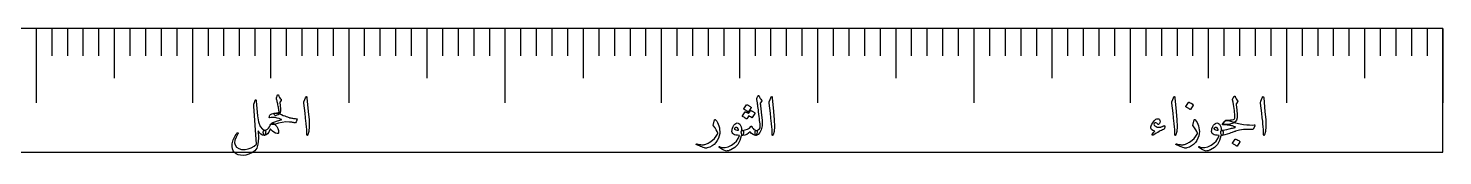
# Model space of a CAD drawing. Header units: millimetres. Extents: x 0 to 271, y -1 to 12.
# Drawn here: x 134.8 to 271.1, y -0.3 to 11.9 of the extents above; entities that cross this region are included whole.
import ezdxf

# ---------------------------------------------------------------- set-up
doc = ezdxf.new("R2010")
doc.units = ezdxf.units.MM
for name, color, linetype in [('CUT_OUTER', 1, 'Continuous'), ('ENGRAVE', 7, 'Continuous'), ('ENGRAVE_FINE', 8, 'Continuous'), ('TEXT', 5, 'Continuous')]:
    doc.layers.add(name, color=color, linetype=linetype)

msp = doc.modelspace()

# ---------------------------------------------------------------- linework, layer by layer
at = {"layer": 'CUT_OUTER'}
msp.add_lwpolyline([(0, 0), (271.1194, 0), (271.1194, 11.9), (0, 11.9)], close=True, dxfattribs=at)
at = {"layer": 'ENGRAVE'}
for points in [[(135.5597, 11.9), (135.5597, 4.76)], [(143.0908, 11.9), (143.0908, 7.14)], [(150.6219, 11.9), (150.6219, 4.76)], [(158.153, 11.9), (158.153, 7.14)], [(165.6841, 11.9), (165.6841, 4.76)], [(173.2152, 11.9), (173.2152, 7.14)], [(180.7463, 11.9), (180.7463, 4.76)], [(188.2774, 11.9), (188.2774, 7.14)], [(195.8085, 11.9), (195.8085, 4.76)], [(203.3396, 11.9), (203.3396, 7.14)], [(210.8707, 11.9), (210.8707, 4.76)], [(218.4018, 11.9), (218.4018, 7.14)], [(225.9329, 11.9), (225.9329, 4.76)], [(233.464, 11.9), (233.464, 7.14)], [(240.9951, 11.9), (240.9951, 4.76)], [(248.5262, 11.9), (248.5262, 7.14)], [(256.0573, 11.9), (256.0573, 4.76)], [(263.5884, 11.9), (263.5884, 7.14)], [(271.1194, 11.9), (271.1194, 4.76)]]:
    msp.add_lwpolyline(points, dxfattribs=at)
at = {"layer": 'ENGRAVE_FINE'}
for points in [[(137.0659, 11.9), (137.0659, 9.282)], [(138.5722, 11.9), (138.5722, 9.282)], [(140.0784, 11.9), (140.0784, 9.282)], [(141.5846, 11.9), (141.5846, 9.282)], [(144.597, 11.9), (144.597, 9.282)], [(146.1033, 11.9), (146.1033, 9.282)], [(147.6095, 11.9), (147.6095, 9.282)], [(149.1157, 11.9), (149.1157, 9.282)], [(152.1281, 11.9), (152.1281, 9.282)], [(153.6344, 11.9), (153.6344, 9.282)], [(155.1406, 11.9), (155.1406, 9.282)], [(156.6468, 11.9), (156.6468, 9.282)], [(159.6592, 11.9), (159.6592, 9.282)], [(161.1654, 11.9), (161.1654, 9.282)], [(162.6717, 11.9), (162.6717, 9.282)], [(164.1779, 11.9), (164.1779, 9.282)], [(167.1903, 11.9), (167.1903, 9.282)], [(168.6965, 11.9), (168.6965, 9.282)], [(170.2028, 11.9), (170.2028, 9.282)], [(171.709, 11.9), (171.709, 9.282)], [(174.7214, 11.9), (174.7214, 9.282)], [(176.2276, 11.9), (176.2276, 9.282)], [(177.7339, 11.9), (177.7339, 9.282)], [(179.2401, 11.9), (179.2401, 9.282)], [(182.2525, 11.9), (182.2525, 9.282)], [(183.7587, 11.9), (183.7587, 9.282)], [(185.265, 11.9), (185.265, 9.282)], [(186.7712, 11.9), (186.7712, 9.282)], [(189.7836, 11.9), (189.7836, 9.282)], [(191.2898, 11.9), (191.2898, 9.282)], [(192.7961, 11.9), (192.7961, 9.282)], [(194.3023, 11.9), (194.3023, 9.282)], [(197.3147, 11.9), (197.3147, 9.282)], [(198.8209, 11.9), (198.8209, 9.282)], [(200.3271, 11.9), (200.3271, 9.282)], [(201.8334, 11.9), (201.8334, 9.282)], [(204.8458, 11.9), (204.8458, 9.282)], [(206.352, 11.9), (206.352, 9.282)], [(207.8582, 11.9), (207.8582, 9.282)], [(209.3645, 11.9), (209.3645, 9.282)], [(212.3769, 11.9), (212.3769, 9.282)], [(213.8831, 11.9), (213.8831, 9.282)], [(215.3893, 11.9), (215.3893, 9.282)], [(216.8956, 11.9), (216.8956, 9.282)], [(219.908, 11.9), (219.908, 9.282)], [(221.4142, 11.9), (221.4142, 9.282)], [(222.9204, 11.9), (222.9204, 9.282)], [(224.4267, 11.9), (224.4267, 9.282)], [(227.4391, 11.9), (227.4391, 9.282)], [(228.9453, 11.9), (228.9453, 9.282)], [(230.4515, 11.9), (230.4515, 9.282)], [(231.9577, 11.9), (231.9577, 9.282)], [(234.9702, 11.9), (234.9702, 9.282)], [(236.4764, 11.9), (236.4764, 9.282)], [(237.9826, 11.9), (237.9826, 9.282)], [(239.4888, 11.9), (239.4888, 9.282)], [(242.5013, 11.9), (242.5013, 9.282)], [(244.0075, 11.9), (244.0075, 9.282)], [(245.5137, 11.9), (245.5137, 9.282)], [(247.0199, 11.9), (247.0199, 9.282)], [(250.0324, 11.9), (250.0324, 9.282)], [(251.5386, 11.9), (251.5386, 9.282)], [(253.0448, 11.9), (253.0448, 9.282)], [(254.551, 11.9), (254.551, 9.282)], [(257.5635, 11.9), (257.5635, 9.282)], [(259.0697, 11.9), (259.0697, 9.282)], [(260.5759, 11.9), (260.5759, 9.282)], [(262.0821, 11.9), (262.0821, 9.282)], [(265.0946, 11.9), (265.0946, 9.282)], [(266.6008, 11.9), (266.6008, 9.282)], [(268.107, 11.9), (268.107, 9.282)], [(269.6132, 11.9), (269.6132, 9.282)]]:
    msp.add_lwpolyline(points, dxfattribs=at)
at = {"layer": 'TEXT'}
for points in [[(158.7791, 5.3857), (158.7893, 5.4089), (158.7986, 5.43), (158.8068, 5.4492), (158.814, 5.4663), (158.8202, 5.4811), (158.8255, 5.4932), (158.8297, 5.5026), (158.8328, 5.5093), (158.8416, 5.5211), (158.8517, 5.5295), (158.8631, 5.5345), (158.8758, 5.5362), (158.8883, 5.5345), (158.8987, 5.5295), (158.9071, 5.5211), (158.9135, 5.5093), (158.9659, 5.3864), (159.0263, 5.2755), (159.0948, 5.1768), (159.1714, 5.0901), (159.1875, 5.0676), (159.1929, 5.0431), (159.1875, 5.0166), (159.1714, 4.988), (159.0371, 4.8053), (159.0908, 4.456), (159.1173, 4.1879), (159.1163, 3.975), (159.0878, 3.8171), (159.0317, 3.7143), (158.9736, 3.6636), (158.8852, 3.6082), (158.7667, 3.5481), (158.6179, 3.4832), (158.5352, 3.5958), (158.5185, 3.6807), (158.5675, 3.7382), (158.6824, 3.7681), (158.7694, 3.7802), (158.8476, 3.7949), (158.9172, 3.8124), (158.9779, 3.8326), (158.9791, 3.8566), (158.9773, 3.891), (158.9724, 3.9359), (158.9645, 3.9911), (158.9539, 4.0571), (158.941, 4.1342), (158.9257, 4.2224), (158.9081, 4.3216), (158.8868, 4.4441), (158.8658, 4.5588), (158.8451, 4.6657), (158.8248, 4.765), (158.8045, 4.8569), (158.7838, 4.9417), (158.7628, 5.0194), (158.7415, 5.0901), (158.726, 5.1466), (158.7173, 5.1922), (158.7153, 5.2272), (158.72, 5.2514), (158.7317, 5.2739), (158.7455, 5.3038), (158.7613, 5.341), (158.7791, 5.3857)], [(205.0271, 5.1654), (205.0634, 5.253), (205.0916, 5.3226), (205.1117, 5.374), (205.1238, 5.4072), (205.1332, 5.4284), (205.1453, 5.4435), (205.1601, 5.4526), (205.1776, 5.4556), (205.1974, 5.4522), (205.2138, 5.4421), (205.2269, 5.4253), (205.2367, 5.4018), (205.2813, 5.2866), (205.3348, 5.1828), (205.3969, 5.0905), (205.4678, 5.0095), (205.4876, 4.9837), (205.4933, 4.9544), (205.4849, 4.9218), (205.4624, 4.8859), (205.3442, 4.7193), (205.3522, 4.6447), (205.3603, 4.5715), (205.3683, 4.4996), (205.3764, 4.4291), (205.3845, 4.3599), (205.3925, 4.2921), (205.4006, 4.2256), (205.4086, 4.1604), (205.4829, 3.5571), (205.5282, 3.0856), (205.5447, 2.7456), (205.5323, 2.5374), (205.4308, 2.1595), (205.2985, 1.8804), (205.1352, 1.7), (204.9411, 1.6184), (204.9357, 1.6184), (204.9303, 1.6184), (204.925, 1.6184), (204.9196, 1.6184), (204.8877, 1.6486), (204.8672, 1.7178), (204.8581, 1.826), (204.8605, 1.9731), (204.8655, 2.0275), (204.8806, 2.0671), (204.9058, 2.092), (204.9411, 2.1021), (205.0775, 2.1293), (205.191, 2.1787), (205.2817, 2.2502), (205.3495, 2.3439), (205.345, 2.4564), (205.3368, 2.5844), (205.3248, 2.7278), (205.3092, 2.8867), (205.2902, 3.0604), (205.2682, 3.2481), (205.2432, 3.45), (205.2152, 3.666), (205.1893, 3.8782), (205.1655, 4.069), (205.1436, 4.2383), (205.1238, 4.3861), (205.1067, 4.5124), (205.0929, 4.6172), (205.0825, 4.7005), (205.0754, 4.7623), (205.0217, 5.0686), (205.02, 5.0989), (205.0204, 5.1251), (205.0227, 5.1472), (205.0271, 5.1654)], [(156.9035, 3.4886), (156.9992, 2.9109), (157.1574, 2.4836), (157.3781, 2.2069), (157.6613, 2.0806), (157.6794, 2.0537), (157.6855, 2), (157.6794, 1.9194), (157.6613, 1.8119), (157.6431, 1.7272), (157.621, 1.6668), (157.5948, 1.6305), (157.5645, 1.6184), (157.3811, 1.6453), (157.2179, 1.7259), (157.0748, 1.8602), (156.9519, 2.0483), (156.9804, 1.3363), (156.9371, 0.78), (156.8219, 0.3796), (156.6348, 0.1351), (156.3379, -0.058), (156.0544, -0.1967), (155.7843, -0.281), (155.5277, -0.3109), (155.2714, -0.2972), (155.0454, -0.2451), (154.8496, -0.1547), (154.684, -0.0261), (154.5567, 0.1358), (154.4757, 0.3259), (154.4411, 0.5442), (154.4529, 0.7908), (154.4766, 0.9224), (154.51, 1.0541), (154.5531, 1.1858), (154.606, 1.3174), (154.669, 1.4491), (154.7424, 1.5808), (154.8262, 1.7124), (154.9204, 1.8441), (154.9345, 1.8582), (154.95, 1.8683), (154.9668, 1.8743), (154.9849, 1.8764), (155, 1.8743), (155.0131, 1.8683), (155.0242, 1.8582), (155.0333, 1.8441), (155.0383, 1.827), (155.0373, 1.8078), (155.0303, 1.7867), (155.0172, 1.7635), (154.8328, 1.4447), (154.7256, 1.1602), (154.6957, 0.91), (154.7431, 0.694), (154.8818, 0.4855), (155.0884, 0.3434), (155.3628, 0.2678), (155.7051, 0.2587), (156.008, 0.3071), (156.2935, 0.4092), (156.5616, 0.5651), (156.8121, 0.7747), (156.5542, 4.4291), (156.5485, 4.5164), (156.5475, 4.5903), (156.5512, 4.6508), (156.5596, 4.6978), (156.6617, 5.0203), (156.7006, 5.0478), (156.7315, 5.0391), (156.7544, 4.9941), (156.7692, 4.9128)], [(161.5199, 5.2191), (161.5713, 5.3185), (161.6126, 5.3535), (161.6439, 5.3239), (161.665, 5.2299), (161.7887, 3.9132), (161.8622, 3.105), (161.8787, 2.4595), (161.838, 1.9765), (161.7403, 1.656), (161.7225, 1.6298), (161.7067, 1.6157), (161.6929, 1.6137), (161.6812, 1.6238), (161.6718, 1.6396), (161.665, 1.66), (161.661, 1.6852), (161.6597, 1.7151), (161.6597, 1.9479), (161.6489, 2.1948), (161.6274, 2.4558), (161.5952, 2.7309), (161.5881, 2.8027), (161.567, 2.9969), (161.5317, 3.3133), (161.4823, 3.752), (161.3641, 4.7247), (161.3614, 4.7764), (161.3641, 4.8241), (161.3722, 4.8678), (161.3856, 4.9074)], [(204.0275, 4.5527), (204.0342, 4.5594), (204.0436, 4.5635), (204.0557, 4.5648), (204.0705, 4.5635), (204.1234, 4.5436), (204.1746, 4.5218), (204.2241, 4.498), (204.272, 4.4721), (204.3185, 4.4439), (204.364, 4.413), (204.4085, 4.3794), (204.452, 4.3431), (204.4628, 4.33), (204.4682, 4.3176), (204.4682, 4.3058), (204.4628, 4.2947), (204.2048, 3.8863), (204.1954, 3.8789), (204.1833, 3.8782), (204.1686, 3.8843), (204.1511, 3.8971), (204.136, 3.9078), (204.1121, 3.9239), (204.0795, 3.9454), (204.0382, 3.9723), (203.9875, 4.0045), (203.9267, 4.0422), (203.8558, 4.0852), (203.7749, 4.1335), (203.7641, 4.1416), (203.7588, 4.1496), (203.7588, 4.1577), (203.7641, 4.1658)], [(206.3599, 5.2191), (206.4113, 5.3185), (206.4526, 5.3535), (206.4838, 5.3239), (206.505, 5.2299), (206.6286, 3.9132), (206.7022, 3.105), (206.7186, 2.4595), (206.678, 1.9765), (206.5802, 1.656), (206.5624, 1.6298), (206.5466, 1.6157), (206.5329, 1.6137), (206.5211, 1.6238), (206.5117, 1.6396), (206.505, 1.66), (206.501, 1.6852), (206.4996, 1.7151), (206.4996, 1.9479), (206.4889, 2.1948), (206.4674, 2.4558), (206.4351, 2.7309), (206.4281, 2.8027), (206.4069, 2.9969), (206.3716, 3.3133), (206.3223, 3.752), (206.204, 4.7247), (206.2013, 4.7764), (206.204, 4.8241), (206.2121, 4.8678), (206.2255, 4.9074)], [(245.1673, 5.2191), (245.2187, 5.3185), (245.26, 5.3535), (245.2912, 5.3239), (245.3124, 5.2299), (245.436, 3.9132), (245.5096, 3.105), (245.526, 2.4595), (245.4854, 1.9765), (245.3876, 1.656), (245.3698, 1.6298), (245.354, 1.6157), (245.3403, 1.6137), (245.3285, 1.6238), (245.3191, 1.6396), (245.3124, 1.66), (245.3084, 1.6852), (245.307, 1.7151), (245.307, 1.9479), (245.2963, 2.1948), (245.2748, 2.4558), (245.2425, 2.7309), (245.2355, 2.8027), (245.2143, 2.9969), (245.179, 3.3133), (245.1297, 3.752), (245.0114, 4.7247), (245.0087, 4.7764), (245.0114, 4.8241), (245.0195, 4.8678), (245.0329, 4.9074)], [(246.6291, 4.7892), (246.6358, 4.7959), (246.6452, 4.7999), (246.6573, 4.8013), (246.6721, 4.7999), (246.7765, 4.7576), (246.8749, 4.7059), (246.9673, 4.6447), (247.0536, 4.5742), (247.062, 4.5635), (247.0657, 4.5527), (247.0647, 4.542), (247.059, 4.5312), (246.8064, 4.1228), (246.797, 4.113), (246.7849, 4.1107), (246.7701, 4.1157), (246.7527, 4.1281), (246.7376, 4.1389), (246.7137, 4.155), (246.6811, 4.1765), (246.6398, 4.2034), (246.5891, 4.2356), (246.5283, 4.2733), (246.4574, 4.3162), (246.3765, 4.3646), (246.3657, 4.3727), (246.3604, 4.3807), (246.3604, 4.3888), (246.3657, 4.3969)], [(251.1004, 3.3489), (251.0885, 3.5034), (251.0742, 3.666), (251.0576, 3.8366), (251.0386, 4.0153), (251.0169, 4.2027), (250.9922, 4.3995), (250.9645, 4.6058), (250.9338, 4.8214), (250.8693, 5.0418), (250.8686, 5.0706), (250.872, 5.0982), (250.8794, 5.1244), (250.8908, 5.1492), (250.8977, 5.162), (250.9076, 5.1788), (250.9205, 5.1996), (250.9365, 5.2245), (250.9551, 5.2537), (250.9761, 5.2876), (250.9995, 5.3263), (251.0252, 5.3696), (251.0342, 5.3837), (251.0453, 5.3938), (251.0584, 5.3998), (251.0735, 5.4018), (251.086, 5.3991), (251.0964, 5.3911), (251.1048, 5.3776), (251.1111, 5.3588), (251.1481, 5.253), (251.1998, 5.1506), (251.2663, 5.0515), (251.3476, 4.9558), (251.3681, 4.9289), (251.3758, 4.902), (251.3708, 4.8752), (251.353, 4.8483), (251.2401, 4.6924), (251.2311, 4.6733), (251.2253, 4.6481), (251.223, 4.6169), (251.224, 4.5796), (251.2838, 4.0536), (251.3073, 3.631), (251.2945, 3.3119), (251.2455, 3.0963), (251.1226, 2.9213), (250.9096, 2.7886), (250.6066, 2.6983), (250.2137, 2.6502), (250.0679, 2.6583), (249.996, 2.704), (249.998, 2.7873), (250.0739, 2.9082), (250.0872, 2.9242), (250.1001, 2.9398), (250.1127, 2.9551), (250.125, 2.97), (250.1369, 2.9846), (250.1485, 2.9989), (250.1597, 3.0128), (250.1707, 3.0264), (250.1975, 3.0523), (250.2298, 3.0708), (250.2674, 3.0819), (250.3104, 3.0856), (250.5032, 3.0916), (250.6731, 3.1044), (250.8203, 3.1238), (250.9445, 3.15), (251.0147, 3.1766), (251.0641, 3.2186), (251.0927, 3.276), (251.1004, 3.3489)], [(253.723, 5.2191), (253.7744, 5.3185), (253.8157, 5.3535), (253.8469, 5.3239), (253.8681, 5.2299), (253.9917, 3.9132), (254.0653, 3.105), (254.0817, 2.4595), (254.0411, 1.9765), (253.9433, 1.656), (253.9255, 1.6298), (253.9098, 1.6157), (253.896, 1.6137), (253.8842, 1.6238), (253.8748, 1.6396), (253.8681, 1.66), (253.8641, 1.6852), (253.8627, 1.7151), (253.8627, 1.9479), (253.852, 2.1948), (253.8305, 2.4558), (253.7982, 2.7309), (253.7912, 2.8027), (253.77, 2.9969), (253.7348, 3.3133), (253.6854, 3.752), (253.5672, 4.7247), (253.5645, 4.7764), (253.5672, 4.8241), (253.5752, 4.8678), (253.5886, 4.9074)], [(158.2901, 2.8115), (158.3626, 2.8048), (158.4352, 2.7792), (158.5077, 2.7349), (158.5803, 2.6717), (158.7475, 2.4823), (158.8624, 2.2902), (158.9249, 2.0954), (158.935, 1.8979), (158.9212, 1.8411), (158.8906, 1.8052), (158.8433, 1.79), (158.7791, 1.7957), (158.6256, 1.8401), (158.4768, 1.9194), (158.3327, 2.0336), (158.1933, 2.1827), (158.1624, 2.2116), (158.1342, 2.2176), (158.1087, 2.2008), (158.0858, 2.1612), (157.9804, 1.9338), (157.8574, 1.7675), (157.717, 1.6624), (157.5592, 1.6184), (157.543, 1.6231), (157.5269, 1.6372), (157.5108, 1.6607), (157.4947, 1.6936), (157.4644, 1.791), (157.449, 1.879), (157.4483, 1.9576), (157.4624, 2.0268), (157.4765, 2.0537), (157.4974, 2.0752), (157.5249, 2.0913), (157.5592, 2.1021), (157.7201, 2.1434), (157.8534, 2.2136), (157.9592, 2.3127), (158.0375, 2.4407), (158.1077, 2.5847), (158.1732, 2.6946), (158.234, 2.7702), (158.2901, 2.8115)], [(158.0213, 3.3328), (158.0391, 3.4147), (158.0657, 3.4886), (158.1009, 3.5545), (158.1449, 3.6122), (158.2084, 3.6636), (158.2914, 3.7049), (158.3938, 3.7362), (158.5158, 3.7573), (158.5823, 3.7632), (158.6474, 3.7647), (158.7113, 3.7619), (158.7737, 3.7546), (158.8349, 3.7437), (158.8946, 3.7298), (158.9531, 3.7128), (159.0102, 3.6928), (159.2042, 3.6141), (159.3777, 3.5444), (159.5307, 3.4837), (159.6632, 3.4322), (159.7755, 3.3897), (159.868, 3.3563), (159.9408, 3.3319), (159.9937, 3.3166), (160.0941, 3.2965), (160.1912, 3.279), (160.2849, 3.2642), (160.3752, 3.2522), (160.4612, 3.2421), (160.5418, 3.2333), (160.6171, 3.226), (160.6869, 3.2199), (160.698, 3.2169), (160.7044, 3.2078), (160.7061, 3.1927), (160.7031, 3.1715), (160.6799, 3.0795), (160.648, 2.9915), (160.6073, 2.9075), (160.558, 2.8276), (160.5489, 2.8185), (160.5378, 2.8128), (160.5247, 2.8105), (160.5096, 2.8115), (160.4305, 2.8294), (160.3544, 2.8457), (160.2814, 2.8603), (160.2113, 2.8733), (160.1447, 2.8842), (160.0817, 2.8928), (160.0224, 2.899), (159.9668, 2.9028), (159.6326, 2.9069), (159.2802, 2.8706), (158.9098, 2.794), (158.5211, 2.6771), (158.454, 2.659), (158.3922, 2.6529), (158.3357, 2.659), (158.2847, 2.6771), (158.2471, 2.7026), (158.2309, 2.7309), (158.2363, 2.7618), (158.2632, 2.7953), (158.3737, 2.8629), (158.5655, 2.9364), (158.8386, 3.016), (159.1929, 3.1017), (159.207, 3.1071), (159.2171, 3.1124), (159.2231, 3.1178), (159.2252, 3.1232), (159.1969, 3.1537), (159.1177, 3.1917), (158.9874, 3.237), (158.806, 3.2898), (158.6018, 3.3344), (158.4083, 3.3502), (158.2256, 3.3371), (158.0536, 3.2951), (158.0375, 3.2915), (158.0267, 3.2965), (158.0213, 3.3103), (158.0213, 3.3328)], [(200.9534, 3.1178), (200.9565, 3.1275), (200.9602, 3.1353), (200.9645, 3.141), (200.9696, 3.1447), (200.9847, 3.146), (201.0032, 3.1393), (201.025, 3.1245), (201.0502, 3.1017), (201.1483, 2.9851), (201.2329, 2.8504), (201.3041, 2.6976), (201.3619, 2.5266), (201.4069, 2.3426), (201.4344, 2.1612), (201.4445, 1.9825), (201.4371, 1.8065), (201.3894, 1.5747), (201.3108, 1.3524), (201.2013, 1.1394), (201.0609, 0.9359), (200.893, 0.7515), (200.7009, 0.6013), (200.4845, 0.4855), (200.244, 0.4038), (200.1796, 0.3901), (200.1151, 0.3864), (200.0506, 0.3927), (199.9861, 0.4092), (199.8375, 0.4611), (199.7033, 0.5093), (199.5835, 0.5538), (199.4782, 0.5946), (199.3877, 0.6317), (199.3123, 0.6652), (199.252, 0.6949), (199.2068, 0.7209), (199.1974, 0.729), (199.1907, 0.737), (199.1867, 0.7451), (199.1853, 0.7532), (199.1863, 0.7636), (199.1894, 0.7733), (199.1944, 0.7824), (199.2015, 0.7908), (199.2105, 0.7972), (199.2216, 0.8002), (199.2347, 0.7998), (199.2498, 0.7961), (199.3419, 0.7715), (199.4299, 0.7511), (199.5138, 0.7352), (199.5938, 0.7236), (199.6704, 0.7164), (199.7442, 0.7135), (199.8155, 0.715), (199.884, 0.7209), (199.9523, 0.7318), (200.023, 0.7485), (200.0961, 0.7708), (200.1715, 0.7988), (200.2493, 0.8329), (200.3294, 0.8734), (200.4118, 0.9203), (200.4966, 0.9735), (200.7348, 1.1448), (200.9387, 1.3309), (201.1083, 1.5317), (201.2436, 1.7474), (201.2524, 1.7648), (201.2571, 1.785), (201.2578, 1.8078), (201.2544, 1.8334), (201.198, 1.9842), (201.1093, 2.1518), (200.9884, 2.3362), (200.8352, 2.5374), (200.8285, 2.5502), (200.8245, 2.5616), (200.8231, 2.5716), (200.8245, 2.5804)], [(203.5223, 1.5593), (203.3963, 1.1169), (203.1851, 0.7464), (202.8885, 0.4478), (202.5066, 0.2211), (202.4532, 0.1981), (202.4004, 0.1774), (202.3484, 0.1591), (202.297, 0.1432), (202.2466, 0.1299), (202.1976, 0.1197), (202.1499, 0.1125), (202.1035, 0.1083), (201.988, 0.1247), (201.8348, 0.1848), (201.644, 0.2886), (201.4156, 0.4361), (201.3911, 0.4572), (201.3767, 0.4777), (201.3723, 0.4975), (201.378, 0.5167), (201.3908, 0.5315), (201.4076, 0.5382), (201.4284, 0.5368), (201.4532, 0.5274), (201.6907, 0.4505), (201.9571, 0.4509), (202.2523, 0.5284), (202.5764, 0.6833), (202.8411, 0.863), (203.0601, 1.0743), (203.2334, 1.3171), (203.3611, 1.5915), (203.3601, 1.6013), (203.3571, 1.609), (203.352, 1.6147), (203.345, 1.6184), (203.1599, 1.6291), (203.0024, 1.6506), (202.8724, 1.6829), (202.7699, 1.7259), (202.6907, 1.7924), (202.6409, 1.8844), (202.6208, 2.002), (202.6302, 2.1451), (202.6332, 2.164), (202.6369, 2.1834), (202.6413, 2.203), (202.6463, 2.223), (202.652, 2.2437), (202.6584, 2.2653), (202.6655, 2.288), (202.6732, 2.3117), (202.7363, 2.4652), (202.8129, 2.5925), (202.9029, 2.6936), (203.0064, 2.7685), (203.1122, 2.8095), (203.2093, 2.8088), (203.2976, 2.7665), (203.3772, 2.6825), (203.4467, 2.5656), (203.4995, 2.4299), (203.5354, 2.2754), (203.5546, 2.1021), (203.5651, 2.1022), (203.5754, 2.1027), (203.5853, 2.1036), (203.5949, 2.1048), (203.6044, 2.1059), (203.6143, 2.1068), (203.6246, 2.1073), (203.6352, 2.1075), (203.6714, 2.0997), (203.6997, 2.0766), (203.7198, 2.0379), (203.7319, 1.9838), (203.7369, 1.9244), (203.7359, 1.8643), (203.7289, 1.8035), (203.7158, 1.742), (203.6986, 1.6879), (203.6795, 1.6493), (203.6583, 1.6261), (203.6352, 1.6184), (203.5331, 1.6184), (203.5324, 1.6087), (203.5304, 1.5956), (203.527, 1.5791), (203.5223, 1.5593)], [(204.3983, 3.9938), (204.405, 4.0005), (204.4144, 4.0045), (204.4265, 4.0059), (204.4413, 4.0045), (204.4942, 3.9847), (204.5454, 3.9629), (204.595, 3.939), (204.6428, 3.9132), (204.6893, 3.885), (204.7349, 3.8541), (204.7794, 3.8205), (204.8229, 3.7842), (204.8313, 3.7731), (204.835, 3.7614), (204.8339, 3.7489), (204.8282, 3.7358), (204.5703, 3.3274), (204.5632, 3.322), (204.5528, 3.322), (204.539, 3.3274), (204.5219, 3.3381), (204.5107, 3.3455), (204.493, 3.357), (204.469, 3.3724), (204.4386, 3.3919), (204.4018, 3.4151), (204.3587, 3.4416), (204.3091, 3.4715), (204.2532, 3.5047), (204.0651, 3.2038), (204.0557, 3.1964), (204.0436, 3.1957), (204.0288, 3.2018), (204.0114, 3.2145), (203.9962, 3.2253), (203.9724, 3.2414), (203.9398, 3.2629), (203.8985, 3.2898), (203.8478, 3.322), (203.787, 3.3596), (203.7161, 3.4026), (203.6352, 3.451), (203.6268, 3.4591), (203.6231, 3.4671), (203.6241, 3.4752), (203.6298, 3.4832), (203.8931, 3.8702), (203.8998, 3.8769), (203.9092, 3.8809), (203.9213, 3.8823), (203.9361, 3.8809), (203.9736, 3.867), (204.0107, 3.852), (204.0475, 3.8361), (204.0839, 3.8191), (204.1197, 3.8008), (204.1544, 3.7808), (204.1882, 3.7592), (204.221, 3.7358)], [(244.2967, 2.2902), (244.2822, 2.2532), (244.2658, 2.223), (244.2473, 2.1995), (244.2268, 2.1827), (244.1242, 2.1437), (244.0152, 2.0967), (243.8998, 2.0416), (243.7781, 1.9785), (243.6499, 1.9069), (243.5154, 1.8266), (243.3745, 1.7376), (243.2272, 1.6399), (243.2017, 1.6278), (243.1788, 1.6238), (243.1587, 1.6278), (243.1412, 1.6399), (243.1365, 1.6449), (243.1332, 1.6493), (243.1311, 1.653), (243.1305, 1.656), (243.1281, 1.7145), (243.1694, 1.7931), (243.2544, 1.8918), (243.3831, 2.0107), (243.1926, 2.0977), (243.0619, 2.1975), (242.9911, 2.31), (242.98, 2.4353), (243.0089, 2.5518), (243.074, 2.6865), (243.1755, 2.8393), (243.3132, 3.0103), (243.4035, 3.102), (243.4865, 3.1675), (243.5621, 3.2068), (243.6303, 3.2199), (243.7485, 3.2011), (243.8291, 3.1447), (243.8721, 3.0506), (243.8775, 2.919), (243.8711, 2.8699), (243.8573, 2.8195), (243.8362, 2.7678), (243.8076, 2.7147), (243.7771, 2.6748), (243.7445, 2.657), (243.7099, 2.6613), (243.6733, 2.6879), (243.5607, 2.7796), (243.465, 2.8236), (243.3861, 2.8199), (243.3239, 2.7685), (243.2937, 2.6865), (243.3159, 2.6073), (243.3904, 2.5307), (243.5174, 2.4568), (243.6148, 2.4198), (243.7189, 2.4003), (243.8298, 2.3983), (243.9473, 2.4138), (243.986, 2.4242), (244.0266, 2.4393), (244.0693, 2.4591), (244.1139, 2.4836), (244.1378, 2.4966), (244.161, 2.5085), (244.1835, 2.5194), (244.2053, 2.5293), (244.2261, 2.5379), (244.2456, 2.5448), (244.2638, 2.55), (244.2805, 2.5535), (244.3225, 2.5518), (244.3464, 2.5307), (244.3521, 2.49), (244.3397, 2.4299)], [(247.1772, 3.1178), (247.1803, 3.1275), (247.184, 3.1353), (247.1883, 3.141), (247.1934, 3.1447), (247.2085, 3.146), (247.2269, 3.1393), (247.2488, 3.1245), (247.274, 3.1017), (247.3721, 2.9851), (247.4567, 2.8504), (247.5279, 2.6976), (247.5857, 2.5266), (247.6307, 2.3426), (247.6582, 2.1612), (247.6683, 1.9825), (247.6609, 1.8065), (247.6132, 1.5747), (247.5346, 1.3524), (247.4251, 1.1394), (247.2847, 0.9359), (247.1168, 0.7515), (246.9246, 0.6013), (246.7083, 0.4855), (246.4678, 0.4038), (246.4034, 0.3901), (246.3389, 0.3864), (246.2744, 0.3927), (246.2099, 0.4092), (246.0613, 0.4611), (245.9271, 0.5093), (245.8073, 0.5538), (245.702, 0.5946), (245.6115, 0.6317), (245.5361, 0.6652), (245.4758, 0.6949), (245.4306, 0.7209), (245.4212, 0.729), (245.4145, 0.737), (245.4105, 0.7451), (245.4091, 0.7532), (245.4101, 0.7636), (245.4132, 0.7733), (245.4182, 0.7824), (245.4252, 0.7908), (245.4343, 0.7972), (245.4454, 0.8002), (245.4585, 0.7998), (245.4736, 0.7961), (245.5656, 0.7715), (245.6537, 0.7511), (245.7376, 0.7352), (245.8176, 0.7236), (245.8941, 0.7164), (245.968, 0.7135), (246.0393, 0.715), (246.1078, 0.7209), (246.1761, 0.7318), (246.2468, 0.7485), (246.3199, 0.7708), (246.3953, 0.7988), (246.473, 0.8329), (246.5532, 0.8734), (246.6356, 0.9203), (246.7204, 0.9735), (246.9586, 1.1448), (247.1625, 1.3309), (247.3321, 1.5317), (247.4674, 1.7474), (247.4762, 1.7648), (247.4809, 1.785), (247.4815, 1.8078), (247.4782, 1.8334), (247.4218, 1.9842), (247.3331, 2.1518), (247.2122, 2.3362), (247.059, 2.5374), (247.0523, 2.5502), (247.0483, 2.5616), (247.0469, 2.5716), (247.0483, 2.5804)], [(249.7461, 1.5593), (249.6201, 1.1169), (249.4089, 0.7464), (249.1123, 0.4478), (248.7304, 0.2211), (248.677, 0.1981), (248.6242, 0.1774), (248.5722, 0.1591), (248.5208, 0.1432), (248.4704, 0.1299), (248.4214, 0.1197), (248.3737, 0.1125), (248.3273, 0.1083), (248.2118, 0.1247), (248.0586, 0.1848), (247.8678, 0.2886), (247.6394, 0.4361), (247.6149, 0.4572), (247.6005, 0.4777), (247.5961, 0.4975), (247.6018, 0.5167), (247.6146, 0.5315), (247.6314, 0.5382), (247.6522, 0.5368), (247.677, 0.5274), (247.9145, 0.4505), (248.1809, 0.4509), (248.4761, 0.5284), (248.8002, 0.6833), (249.0649, 0.863), (249.2839, 1.0743), (249.4572, 1.3171), (249.5849, 1.5915), (249.5839, 1.6013), (249.5808, 1.609), (249.5758, 1.6147), (249.5688, 1.6184), (249.3837, 1.6291), (249.2261, 1.6506), (249.0962, 1.6829), (248.9937, 1.7259), (248.9144, 1.7924), (248.8647, 1.8844), (248.8446, 2.002), (248.854, 2.1451), (248.857, 2.164), (248.8607, 2.1834), (248.8651, 2.203), (248.8701, 2.223), (248.8758, 2.2437), (248.8822, 2.2653), (248.8893, 2.288), (248.897, 2.3117), (248.9601, 2.4652), (249.0367, 2.5925), (249.1267, 2.6936), (249.2302, 2.7685), (249.336, 2.8095), (249.4331, 2.8088), (249.5214, 2.7665), (249.601, 2.6825), (249.6705, 2.5656), (249.7233, 2.4299), (249.7592, 2.2754), (249.7783, 2.1021), (249.7889, 2.1022), (249.7992, 2.1027), (249.8091, 2.1036), (249.8187, 2.1048), (249.8282, 2.1059), (249.8381, 2.1068), (249.8484, 2.1073), (249.859, 2.1075), (249.8952, 2.0997), (249.9234, 2.0766), (249.9436, 2.0379), (249.9557, 1.9838), (249.9607, 1.9244), (249.9597, 1.8643), (249.9527, 1.8035), (249.9396, 1.742), (249.9224, 1.6879), (249.9033, 1.6493), (249.8821, 1.6261), (249.859, 1.6184), (249.7568, 1.6184), (249.7562, 1.6087), (249.7542, 1.5956), (249.7508, 1.5791), (249.7461, 1.5593)], [(250.7511, 2.9619), (250.8801, 2.9129), (251.0144, 2.8679), (251.1541, 2.8269), (251.2992, 2.79), (251.449, 2.7567), (251.6029, 2.7268), (251.7608, 2.7003), (251.9226, 2.6771), (252.2354, 2.6398), (252.5125, 2.6193), (252.754, 2.6156), (252.9599, 2.6287), (252.982, 2.6287), (253.0002, 2.6234), (253.0143, 2.6126), (253.0244, 2.5965), (253.0301, 2.5774), (253.0311, 2.5575), (253.0274, 2.5371), (253.019, 2.5159), (252.8578, 2.2311), (252.842, 2.2082), (252.8215, 2.1934), (252.7963, 2.1867), (252.7664, 2.1881), (252.3375, 2.1955), (251.9267, 2.1693), (251.534, 2.1095), (251.1595, 2.0161), (251.1387, 2.0105), (251.1031, 1.9993), (251.0527, 1.9823), (250.9875, 1.9597), (250.9076, 1.9313), (250.8129, 1.8972), (250.7034, 1.8574), (250.5791, 1.8119), (250.3383, 1.7272), (250.1371, 1.6668), (249.9755, 1.6305), (249.8536, 1.6184), (249.8227, 1.6298), (249.7945, 1.6641), (249.7689, 1.7212), (249.7461, 1.8011), (249.733, 1.9308), (249.7474, 2.0242), (249.7894, 2.0813), (249.859, 2.1021), (249.9648, 2.1128), (250.1156, 2.1397), (250.3114, 2.1827), (250.5522, 2.2418), (250.6737, 2.2722), (250.78, 2.2989), (250.8712, 2.3219), (250.9472, 2.3412), (251.0079, 2.3568), (251.0527, 2.3688), (251.0818, 2.377), (251.095, 2.3815), (251.1001, 2.3841), (251.1044, 2.3862), (251.1081, 2.3881), (251.1111, 2.3896), (251.1138, 2.3908), (251.1165, 2.3916), (251.1192, 2.3921), (251.1219, 2.3923), (251.1384, 2.4003), (251.1447, 2.4084), (251.141, 2.4165), (251.1273, 2.4245), (251.0665, 2.4529), (251.0023, 2.4789), (250.9348, 2.5026), (250.8639, 2.524), (250.7897, 2.5433), (250.7121, 2.5609), (250.6312, 2.5769), (250.5469, 2.5911), (250.4641, 2.6036), (250.3823, 2.614), (250.3015, 2.6224), (250.2217, 2.6287), (250.1436, 2.6328), (250.0679, 2.6341), (249.9945, 2.6328), (249.9234, 2.6287), (249.905, 2.6311), (249.8925, 2.6382), (249.8862, 2.6499), (249.8858, 2.6664), (249.8949, 2.6956), (249.906, 2.7241), (249.9191, 2.752), (249.9342, 2.7792), (249.951, 2.8064), (249.9691, 2.8343), (249.9886, 2.8629), (250.0094, 2.8921), (250.0551, 2.9475), (250.1008, 2.9902), (250.1465, 3.0201), (250.1922, 3.0372), (250.3077, 3.0526), (250.4394, 3.0452), (250.5872, 3.015), (250.7511, 2.9619)], [(203.2643, 2.1612), (203.2079, 2.2596), (203.1461, 2.3291), (203.0789, 2.3698), (203.0064, 2.3815), (202.9631, 2.3701), (202.9244, 2.352), (202.8905, 2.3271), (202.8613, 2.2955), (202.8519, 2.2788), (202.8505, 2.2606), (202.8573, 2.2411), (202.872, 2.2203), (202.9275, 2.1716), (203.0077, 2.1384), (203.1129, 2.1206), (203.2428, 2.1182), (203.2563, 2.1209), (203.2643, 2.1289), (203.267, 2.1424), (203.2643, 2.1612)], [(204.9411, 2.1021), (204.9838, 2.0883), (205.015, 2.0739), (205.0348, 2.0587), (205.0432, 2.043), (205.0472, 2.0188), (205.0486, 1.9892), (205.0472, 1.9543), (205.0432, 1.914), (205.0227, 1.7847), (204.9989, 1.6923), (204.9717, 1.6369), (204.9411, 1.6184), (204.796, 1.6389), (204.6509, 1.7004), (204.5058, 1.8028), (204.3607, 1.9462), (204.2223, 1.8149), (204.0544, 1.7165), (203.8569, 1.651), (203.6298, 1.6184), (203.6053, 1.6234), (203.5855, 1.6386), (203.5703, 1.6637), (203.5599, 1.699), (203.5169, 1.9247), (203.5122, 1.9499), (203.5142, 1.9771), (203.523, 2.0063), (203.5384, 2.0376), (203.5562, 2.0618), (203.5774, 2.0806), (203.6019, 2.094), (203.6298, 2.1021), (203.9012, 2.1424), (204.1242, 2.2149), (204.2989, 2.3197), (204.4252, 2.4568), (204.44, 2.4756), (204.4574, 2.489), (204.4776, 2.4971), (204.5004, 2.4998), (204.5216, 2.4967), (204.5367, 2.4877), (204.5458, 2.4726), (204.5488, 2.4514), (204.5494, 2.4312), (204.5515, 2.4138), (204.5548, 2.399), (204.5595, 2.3869), (204.6499, 2.2784), (204.7436, 2.1948), (204.8407, 2.136), (204.9411, 2.1021)], [(249.4881, 2.1612), (249.4317, 2.2596), (249.3699, 2.3291), (249.3027, 2.3698), (249.2302, 2.3815), (249.1868, 2.3701), (249.1482, 2.352), (249.1143, 2.3271), (249.0851, 2.2955), (249.0757, 2.2788), (249.0743, 2.2606), (249.081, 2.2411), (249.0958, 2.2203), (249.1512, 2.1716), (249.2315, 2.1384), (249.3367, 2.1206), (249.4666, 2.1182), (249.4801, 2.1209), (249.4881, 2.1289), (249.4908, 2.1424), (249.4881, 2.1612)], [(251.1326, 1.253), (251.1394, 1.2597), (251.1488, 1.2637), (251.1609, 1.265), (251.1756, 1.2637), (251.2801, 1.2214), (251.3785, 1.1697), (251.4709, 1.1085), (251.5572, 1.038), (251.5656, 1.0272), (251.5693, 1.0165), (251.5683, 1.0057), (251.5626, 0.995), (251.31, 0.5866), (251.3006, 0.5768), (251.2885, 0.5745), (251.2737, 0.5795), (251.2562, 0.5919), (251.2411, 0.6027), (251.2173, 0.6188), (251.1847, 0.6403), (251.1434, 0.6672), (251.0927, 0.6994), (251.0319, 0.737), (250.961, 0.78), (250.8801, 0.8284), (250.8693, 0.8365), (250.8639, 0.8445), (250.8639, 0.8526), (250.8693, 0.8606)]]:
    msp.add_lwpolyline(points, close=True, dxfattribs=at)

doc.saveas('drawing.dxf')
